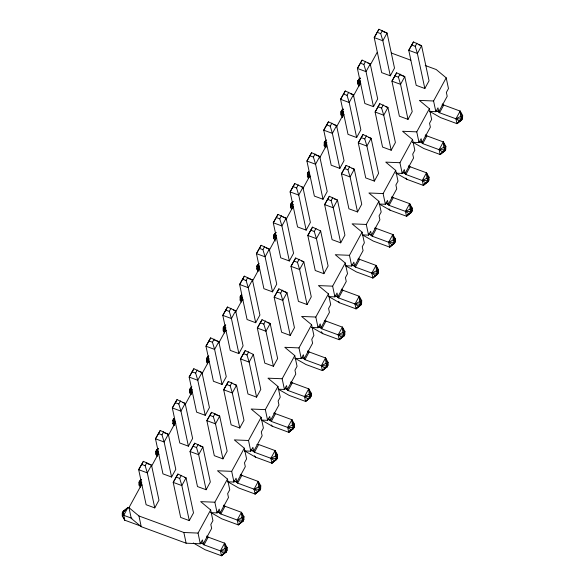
<?xml version="1.0" encoding="UTF-8"?>
<svg xmlns="http://www.w3.org/2000/svg" width="585" height="585" viewBox="0 0 585 585"><rect width="100%" height="100%" fill="white"/><g stroke="black" fill="none" stroke-linecap="round" stroke-linejoin="round"><path stroke-width="0.88" d="M129.548 508.197L127.91 507.597L123.186 511.356L122.345 512.899L122.345 516.138L124.737 520.182L140.327 525.908M141.365 479.422L139.171 482.04L139.171 485.272L140.363 487.298M158.184 448.556L155.998 451.174L155.99 454.413L157.19 456.432M174.016 425.566L172.816 423.547L172.824 420.308L174.023 418.567L174.696 425.156M191.836 386.831L189.642 389.449L189.642 392.681L190.842 394.707M208.662 355.965L206.468 358.583L206.468 361.822L207.668 363.841M225.488 325.099L223.294 327.717L223.294 330.956L224.486 332.975M241.312 302.116L240.113 300.09L240.121 296.858L241.32 295.111L241.824 300.887M259.133 263.374L256.947 265.992L256.939 269.232L258.139 271.25M275.959 232.508L273.765 235.126L273.765 238.366L275.359 241.057M292.785 201.649L290.591 204.267L290.591 207.499L291.783 209.518M308.609 178.659L307.41 176.641L307.417 173.401L308.624 171.654L309.121 177.43M343.256 109.059L341.07 111.676L341.062 114.909L342.656 117.607M360.082 78.193L357.888 80.81L357.888 84.043L359.088 86.068M206.439 537.059L208.202 537.132L224.611 543.165L227.112 547.487L227.002 550.441L226.161 551.984L221.437 555.75L205.035 549.717L193.284 542.982M223.265 506.2L225.028 506.266L241.437 512.306L243.938 516.628L243.828 519.582L242.987 521.125L238.263 524.884L221.861 518.851L210.892 512.57M240.091 475.334L241.854 475.408L258.256 481.44L260.764 485.762L260.647 488.716L259.806 490.259L255.089 494.025L238.68 487.985L227.719 481.704M256.91 444.468L258.68 444.541L275.082 450.574L277.59 454.896L277.473 457.85L276.632 459.393L271.908 463.159L255.506 457.126L244.545 450.845M273.736 413.61L275.506 413.675L291.908 419.716L294.409 424.037L294.299 426.991L293.458 428.534L288.734 432.293L272.332 426.26L261.363 419.979M290.562 382.744L292.325 382.817L308.734 388.849L311.235 393.171L311.125 396.125L310.284 397.668L305.56 401.434L289.158 395.394L278.189 389.113M307.388 351.877L309.151 351.951L325.552 357.983L328.061 362.305L327.951 365.259L327.11 366.802L322.386 370.568L305.977 364.535L295.015 358.254M324.214 321.011L325.977 321.085L342.379 327.125L344.887 331.446L344.77 334.401L343.929 335.944L339.212 339.702L322.803 333.669L311.842 327.388M341.033 290.153L342.803 290.226L359.205 296.259L361.705 300.58L361.596 303.535L360.755 305.077L356.031 308.843L339.629 302.803L329.45 296.975M357.859 259.287L359.629 259.36L376.031 265.393L378.532 269.714L378.422 272.668L377.581 274.211L372.857 277.977L356.455 271.945L345.486 265.663M374.685 228.421L376.447 228.494L392.857 234.534L395.358 238.855L395.248 241.81L394.407 243.353L389.683 247.111L373.281 241.078L362.312 234.797M379.138 203.931L390.1 210.212L406.509 216.253L411.226 212.487L412.074 210.944L412.184 207.989L409.675 203.668L393.274 197.635L391.511 197.562M408.33 166.696L410.1 166.769L426.502 172.802L429.01 177.123L428.893 180.078L428.052 181.621L423.328 185.386L406.926 179.354L395.965 173.072M425.156 135.83L426.926 135.903L443.328 141.943L445.828 146.265L445.719 149.219L444.878 150.762L440.154 154.52L423.752 148.488L412.791 142.206M441.982 104.971L443.752 105.044L460.154 111.077L462.655 115.399L462.545 118.353L461.704 119.896L456.98 123.662L440.578 117.622L429.609 111.34M257.078 267.718L256.939 269.232L258.299 268.405L259.564 266.087M324.375 144.268L324.236 145.775L325.435 147.793M225.956 552.16L227.002 550.441L224.611 543.165L220.406 550.887L221.437 555.75L225.949 551.011L227.112 547.487M242.782 521.301L243.828 519.582L241.437 512.306L237.225 520.021L238.263 524.884L242.775 520.153L243.938 516.628M259.608 490.435L260.647 488.716L258.256 481.44L254.051 489.155L255.089 494.025L259.601 489.287L260.764 485.762M276.434 459.569L277.473 457.85L275.082 450.574L270.877 458.296L271.908 463.159L276.427 458.421L277.59 454.896M293.26 428.703L294.299 426.991L291.908 419.716L287.703 427.43L288.734 432.293L293.253 427.562L294.409 424.037M310.079 397.844L311.125 396.125L308.734 388.849L304.529 396.564L305.56 401.434L310.072 396.696L311.235 393.171M326.905 366.978L327.951 365.259L325.552 357.983L321.348 365.698L322.386 370.568L326.898 365.83L328.061 362.305M343.731 336.112L344.77 334.401L342.379 327.125L338.174 334.839L339.212 339.702L343.724 334.971L344.887 331.446M360.557 305.253L361.596 303.535L359.205 296.259L355 303.973L356.031 308.843L360.55 304.105L361.705 300.58M377.376 274.387L378.422 272.668L376.031 265.393L371.826 273.107L372.857 277.977L377.376 273.239L378.532 269.714M394.202 243.521L395.248 241.81L392.857 234.534L388.645 242.248L389.683 247.111L394.195 242.38L395.358 238.855M411.028 212.662L412.074 210.944L409.675 203.668L405.471 211.382L406.509 216.253L411.021 211.514L412.184 207.989M427.854 181.796L428.893 180.078L426.502 172.802L422.297 180.516L423.328 185.386L427.847 180.648L429.01 177.123M444.68 150.93L445.719 149.219L443.328 141.943L439.123 149.658L440.154 154.52L444.673 149.789L445.828 146.265M461.499 120.071L462.545 118.353L460.154 111.077L455.949 118.792L456.98 123.662L461.499 118.923L462.655 115.399M154.762 507.897L147.31 472.863L138.682 469.682L143.383 461.338L151.515 465.141L158.966 500.182L154.762 507.897L146.126 504.723L138.682 469.682L143.383 461.338M171.58 477.031L164.136 441.997L155.5 438.823L160.21 430.48L168.341 434.282L175.792 469.316L171.58 477.031L162.952 473.857L155.5 438.823L160.21 430.48M188.407 446.172L180.962 411.131L172.326 407.957L177.036 399.613L185.167 403.416L192.611 438.45L188.407 446.172L179.778 442.991L172.326 407.957L177.036 399.613M205.233 415.306L197.788 380.265L189.152 377.091L193.862 368.747L201.993 372.55L209.437 407.591L205.233 415.306L196.597 412.125L189.152 377.091L193.862 368.747M222.059 384.44L214.607 349.406L205.978 346.225L210.68 337.889L218.819 341.691L226.263 376.725L222.059 384.44L213.423 381.266L205.978 346.225L210.68 337.889M238.885 353.574L231.433 318.54L222.797 315.366L227.506 307.023L235.638 310.825L243.089 345.859L238.885 353.574L230.249 350.4L222.797 315.366L227.506 307.023M255.703 322.715L248.259 287.674L239.623 284.5L244.333 276.157L252.464 279.959L259.916 315.001L255.703 322.715L247.075 319.534L239.623 284.5L244.333 276.157M272.53 291.849L265.085 256.815L256.449 253.634L261.159 245.298L269.29 249.1L276.734 284.135L272.53 291.849L263.893 288.676L256.449 253.634L261.159 245.298M289.356 260.983L281.911 225.949L273.275 222.775L277.985 214.432L286.116 218.234L293.56 253.268L289.356 260.983L280.72 257.81L273.275 222.775L277.985 214.432M306.182 230.124L298.73 195.083L290.101 191.909L294.803 183.566L302.942 187.368L310.386 222.41L306.182 230.124L297.546 226.943L290.101 191.909L294.803 183.566M323.008 199.258L315.556 164.224L306.92 161.043L311.63 152.707L319.761 156.509L327.212 191.544L323.008 199.258L314.372 196.085L306.92 161.043L311.63 152.707M339.827 168.392L332.382 133.358L323.746 130.184L328.456 121.841L336.587 125.643L344.038 160.678L339.827 168.392L331.198 165.219L323.746 130.184L328.456 121.841M356.653 137.534L349.208 102.492L340.572 99.318L345.282 90.975L353.413 94.777L360.857 129.819L356.653 137.534L348.017 134.353L340.572 99.318L345.282 90.975M373.479 106.667L366.027 71.633L357.398 68.452L362.1 60.116L370.239 63.919L377.683 98.953L373.479 106.667L364.843 103.494L357.398 68.452L362.1 60.116M390.305 75.801L382.853 40.767L374.224 37.594L378.926 29.25L387.058 33.053L394.509 68.087L390.305 75.801L381.669 72.628L374.224 37.594L378.926 29.25M146.806 463.408L151.515 465.141L147.31 472.863L145.153 465.697L146.835 462.611M164.422 432.834L168.341 434.282L164.136 441.997L161.979 434.838L163.661 431.752M182.812 402.553L185.167 403.416L180.962 411.131L178.805 403.972L180.487 400.886M198.849 371.395L201.993 372.55L197.788 380.265L195.631 373.106L197.313 370.02M214.11 339.958L218.819 341.691L214.607 349.406L212.457 342.247L214.139 339.161M233.283 309.962L235.638 310.825L231.433 318.54L229.276 311.381L230.958 308.295M248.537 278.518L252.464 279.959L248.259 287.674L246.102 280.515L247.784 277.429M266.153 247.945L269.29 249.1L265.085 256.815L262.928 249.656L264.61 246.563M282.972 217.079L286.116 218.234L281.911 225.949L279.754 218.79L281.436 215.704M301.37 186.79L302.942 187.368L298.73 195.083L296.58 187.924L298.262 184.838M315.841 155.062L319.761 156.509L315.556 164.224L313.399 157.065L315.081 153.972M333.45 124.488L336.587 125.643L332.382 133.358L330.225 126.199L331.907 123.113M350.276 93.622L353.413 94.777L349.208 102.492L347.051 95.333L348.733 92.247M367.885 63.048L370.239 63.919L366.027 71.633L363.877 64.467L365.559 61.381M383.138 31.605L387.058 33.053L382.853 40.767L380.696 33.608L382.385 30.522M326.43 139.917L324.244 142.535L324.236 145.775L325.596 144.948L326.861 142.63M127.91 507.597L123.706 515.312L122.345 516.138L122.345 512.899L123.552 511.158L127.91 507.597L123.918 511.743M141.789 482.135L140.532 484.446L139.171 485.272L139.171 482.04L140.378 480.292L140.875 486.069M158.615 451.269L157.358 453.587L155.99 454.413L155.998 451.174L158.447 448.41M175.017 421.178L174.176 422.721L172.816 423.547M191.522 394.29L190.849 387.701L189.642 389.449L189.642 392.681L191.002 391.855L192.268 389.544M209.086 358.678L207.829 360.996L206.468 361.822L206.468 358.583L207.675 356.843L208.172 362.612M225.912 327.812L224.655 330.13L223.294 330.956L223.294 327.717L225.744 324.96M242.322 297.721L241.473 299.264L240.113 300.09M276.391 235.221L275.125 237.539L273.765 238.366L273.765 235.126L274.972 233.386L275.469 239.163M293.209 204.362L291.952 206.673L290.591 207.499L290.591 204.267L293.041 201.503M309.619 174.271L308.778 175.814L307.41 176.641M343.688 111.772L342.422 114.082L341.062 114.909L341.07 111.676L342.269 109.929L342.942 116.517M360.514 80.905L359.248 83.224L357.888 84.043L357.888 80.81L360.338 78.046M200.282 542.734L203.244 543.823L202.417 539.926L200.311 543.787L186.125 543.194L141.226 526.683L131.245 518.376L128.971 507.67L141.585 484.526M151.449 466.435L158.411 453.66M168.275 435.569L175.237 422.794M185.101 404.703L192.063 391.935M201.92 373.837L208.882 361.069M218.746 342.978L225.708 330.203M235.572 312.112L242.534 299.344M252.398 281.246L259.36 268.478M269.224 250.387L276.186 237.612M286.043 219.521L293.005 206.754M302.869 188.655L309.831 175.888M319.695 157.796L326.657 145.021M336.521 126.93L343.483 114.163M353.347 96.064L360.309 83.297M370.166 65.206L377.128 52.431M189.291 520.599L181.847 485.565L173.211 482.391L177.92 474.047L186.052 477.85L193.503 512.884L189.291 520.599L180.663 517.425L173.211 482.391L177.92 474.047M206.117 489.733L198.673 454.699L190.037 451.525L194.746 443.181L202.878 446.984L210.322 482.018L206.117 489.733L197.481 486.559L190.037 451.525L194.746 443.181M222.943 458.874L215.499 423.832L206.863 420.659L211.573 412.315L219.704 416.118L227.148 451.159L222.943 458.874L214.307 455.693L206.863 420.659L211.573 412.315M239.77 428.008L232.318 392.974L223.689 389.793L228.391 381.457L236.53 385.259L243.974 420.293L239.77 428.008L231.133 424.834L223.689 389.793L228.391 381.457M256.596 397.142L249.144 362.108L240.508 358.934L245.217 350.59L253.349 354.393L260.8 389.427L256.596 397.142L247.96 393.968L240.508 358.934L245.217 350.59M273.414 366.283L265.97 331.242L257.334 328.068L262.043 319.724L270.175 323.527L277.626 358.568L273.414 366.283L264.786 363.102L257.334 328.068L262.043 319.724M290.24 335.417L282.796 300.383L274.16 297.202L278.87 288.866L287.001 292.668L294.445 327.702L290.24 335.417L281.604 332.243L274.16 297.202L278.87 288.866M307.067 304.551L299.615 269.517L290.986 266.343L295.688 258L303.827 261.802L311.271 296.836L307.067 304.551L298.43 301.377L290.986 266.343L295.688 258M323.893 273.692L316.441 238.651L307.812 235.477L312.514 227.134L320.646 230.936L328.097 265.978L323.893 273.692L315.256 270.511L307.812 235.477L312.514 227.134M340.711 242.826L333.267 207.792L324.631 204.611L329.34 196.275L337.472 200.077L344.923 235.111L340.711 242.826L332.083 239.653L324.631 204.611L329.34 196.275M357.537 211.96L350.093 176.926L341.457 173.752L346.166 165.409L354.298 169.211L361.742 204.245L357.537 211.96L348.909 208.786L341.457 173.752L346.166 165.409M374.363 181.101L366.919 146.06L358.283 142.886L362.992 134.543L371.124 138.345L378.568 173.387L374.363 181.101L365.727 177.92L358.283 142.886L362.992 134.543M391.19 150.235L383.738 115.201L375.109 112.02L379.811 103.684L387.95 107.486L395.394 142.521L391.19 150.235L382.553 147.062L375.109 112.02L379.811 103.684M408.016 119.369L400.564 84.335L391.935 81.161L396.637 72.818L404.769 76.62L412.22 111.655L408.016 119.369L399.379 116.196L391.935 81.161L396.637 72.818M424.834 88.51L417.39 53.469L408.754 50.295L413.463 41.952L421.595 45.754L429.046 80.796L424.834 88.51L416.206 85.33L408.754 50.295L413.463 41.952M184.48 477.272L186.052 477.85L181.847 485.565L179.69 478.406L181.372 475.32M199.741 445.828L202.878 446.984L198.673 454.699L196.516 447.54L198.198 444.454M215.777 414.677L219.704 416.118L215.499 423.832L213.342 416.674L215.024 413.588M234.168 384.389L236.53 385.259L232.318 392.974L230.168 385.815L231.85 382.729M253.349 354.393L249.144 362.108L246.987 354.949L248.669 351.863M267.038 322.372L270.175 323.527L265.97 331.242L263.813 324.083L265.495 320.997M283.074 291.22L287.001 292.668L282.796 300.383L280.639 293.224L282.321 290.131M301.472 260.932L303.827 261.802L299.615 269.517L297.465 262.358L299.147 259.272M320.646 230.936L316.441 238.651L314.284 231.492L315.973 228.406M334.335 198.922L337.472 200.077L333.267 207.792L331.11 200.633L332.792 197.54M351.943 168.341L354.298 169.211L350.093 176.926L347.936 169.767L349.618 166.681M368.769 137.482L371.124 138.345L366.919 146.06L364.762 138.901L366.444 135.815M385.595 106.616L387.95 107.486L383.738 115.201L381.588 108.035L383.27 104.949M400.06 74.887L404.769 76.62L400.564 84.335L398.407 77.176L400.089 74.09M418.458 44.599L421.595 45.754L417.39 53.469L415.233 46.31L416.915 43.224M200.311 543.787L198.037 533.081L210.658 509.93L200.67 501.63L214.863 502.215L227.485 479.071L217.496 470.764L231.689 471.349L244.303 448.205L234.322 439.898L248.515 440.49L261.129 417.339L251.148 409.039L265.334 409.624L277.955 386.48L267.974 378.173L282.16 378.758L294.781 355.614L284.793 347.307L298.986 347.899L311.608 324.748L301.619 316.448L315.812 317.033L328.426 293.889L318.445 285.582L332.638 286.167L345.252 263.023L335.271 254.716L349.457 255.309L362.078 232.157L352.097 223.858L366.283 224.443L378.904 201.298L368.916 192.992L383.109 193.577L395.723 170.432L385.742 162.125L399.935 162.718L412.549 139.566L402.568 131.267L416.754 131.852L429.375 108.708L419.394 100.401L433.58 100.986L446.201 77.842L436.213 69.535L425.207 65.483M210.929 512.665L217.137 512.921L219.243 509.067L220.07 512.957L217.108 511.868M227.755 481.799L233.963 482.055L236.069 478.201L236.896 482.091L233.934 481.002M244.581 450.94L250.789 451.196L252.888 447.335L253.722 451.232L250.76 450.143M261.407 420.074L267.616 420.33L269.714 416.476L270.541 420.366L267.579 419.277M278.226 389.208L284.434 389.464L286.54 385.61L287.367 389.5L284.405 388.411M295.052 358.349L301.26 358.605L303.366 354.744L304.193 358.642L301.231 357.552M311.878 327.483L318.086 327.739L320.192 323.885L321.019 327.775L318.057 326.686M328.704 296.617L334.912 296.873L337.011 293.019L337.837 296.909L334.883 295.82M345.523 265.758L351.731 266.014L353.837 262.153L354.664 266.051L351.702 264.961M362.349 234.892L368.557 235.148L370.663 231.287L371.49 235.185L368.528 234.095M379.175 204.026L385.383 204.282L387.489 200.428L388.316 204.319L385.354 203.229M396.001 173.167L402.209 173.423L404.308 169.562L405.142 173.452L402.18 172.37M412.827 142.301L419.035 142.557L421.134 138.696L421.96 142.594L419.006 141.504M429.646 111.435L435.854 111.691L437.96 107.837L438.787 111.728L435.825 110.638M203.244 543.823L211.66 528.387L210.827 524.496L212.933 520.635L210.658 509.93M220.07 512.957L228.479 497.528L227.653 493.63L229.759 489.777L227.485 479.071M236.896 482.091L245.305 466.662L244.479 462.772L246.585 458.911L244.303 448.205M253.722 451.232L262.131 435.796L261.305 431.905L263.404 428.044L261.129 417.339M270.541 420.366L278.957 404.937L278.131 401.039L280.23 397.186L277.955 386.48M287.367 389.5L295.776 374.071L294.95 370.181L297.056 366.32L294.781 355.614M304.193 358.642L312.602 343.205L311.776 339.315L313.882 335.454L311.608 324.748M321.019 327.775L329.428 312.346L328.602 308.449L330.7 304.595L328.426 293.889M337.837 296.909L346.254 281.48L345.428 277.59L347.527 273.729L345.252 263.023M354.664 266.051L363.08 250.614L362.247 246.724L364.353 242.863L362.078 232.157M371.49 235.185L379.899 219.755L379.073 215.858L381.179 212.004L378.904 201.298M388.316 204.319L396.725 188.889L395.899 184.992L398.005 181.138L395.723 170.432M405.142 173.452L413.551 158.023L412.725 154.133L414.823 150.272L412.549 139.566M421.96 142.594L430.377 127.157L429.551 123.267L431.65 119.413L429.375 108.708M438.787 111.728L447.203 96.298L446.37 92.401L448.476 88.547L446.201 77.842M258.68 444.541L254.475 452.256L270.877 458.296L274.372 460.695L276.632 459.393L275.535 455.942L275.082 450.574L275.425 452.198M291.908 419.716L292.361 425.076L293.458 428.534L291.198 429.829L287.703 427.43L271.294 421.397L275.506 413.675L274.138 412.542M325.977 321.085L321.772 328.807L338.174 334.839L341.669 337.238L343.929 335.944L342.832 332.485L342.379 327.125L342.722 328.741M222.278 554.207L221.437 555.75L226.161 551.984L225.064 548.533L224.611 543.165M255.93 492.482L255.089 494.025L259.806 490.259L258.709 486.808L258.256 481.44L258.599 483.064M272.749 461.616L271.908 463.159L276.632 459.393M289.575 430.75L288.734 432.293L293.458 428.534M340.053 338.159L339.212 339.702L343.929 335.944M356.872 307.3L356.031 308.843L360.755 305.077L359.658 301.626L359.205 296.259M407.35 214.71L406.509 216.253L411.226 212.487L410.129 209.028L409.675 203.668M424.176 183.844L423.328 185.386L428.052 181.621L426.955 178.169L426.502 172.802L426.845 174.425M325.596 144.948L325.443 140.795L324.244 142.535L325.596 144.948L326.116 147.383M308.624 171.654L307.417 173.401L308.778 175.814L310.416 176.414M257.151 266.965L256.947 265.992L258.146 264.252L258.819 270.833M241.32 295.111L240.121 296.858L241.473 299.264L243.119 299.871M174.023 418.567L172.824 420.308L174.176 422.721L175.822 423.328M456.98 123.662L461.704 119.896L460.607 116.437L460.154 111.077M440.154 154.52L444.878 150.762L443.781 147.303L443.328 141.943L443.847 144.371M389.683 247.111L394.407 243.353L393.31 239.894L392.857 234.534L393.2 236.15M372.857 277.977L377.581 274.211L376.484 270.76L376.031 265.393L376.55 267.828M322.386 370.568L327.11 366.802L326.006 363.351L325.552 357.983L325.904 359.607M305.56 401.434L310.284 397.668L309.187 394.217L308.734 388.849M238.263 524.884L242.987 521.125L241.89 517.666L241.437 512.306M358.941 80.24L358.729 79.267L360.258 78.346M343.439 109.212L341.911 110.134L342.269 109.929M291.644 203.697L291.432 202.724L292.961 201.803M276.142 232.669L274.606 233.583L274.972 233.386M224.34 327.147L224.135 326.174L225.664 325.26M208.838 356.119L207.309 357.04L207.675 356.843M157.043 450.604L156.838 449.631L158.367 448.71M141.541 479.576L140.012 480.497L140.378 480.292M125.482 509.981L123.186 511.356L123.552 511.158L123.706 515.312L124.737 520.182L123.918 517.813M461.704 119.896L459.444 121.19L455.949 118.792L439.54 112.759L437.492 111.055M444.878 150.762L442.618 152.056L439.123 149.658L422.721 143.618L420.673 141.921M428.052 181.621L425.792 182.922L422.297 180.516L405.895 174.484L403.16 172.217M411.226 212.487L408.966 213.781L405.471 211.382L389.069 205.35L386.341 203.075M394.407 243.353L392.14 244.647L388.645 242.248L372.243 236.216L370.195 234.512M377.581 274.211L375.321 275.513L371.826 273.107L355.417 267.074L352.689 264.808M360.755 305.077L358.495 306.372L355 303.973L338.598 297.94L335.863 295.666M327.11 366.802L324.843 368.104L321.348 365.698L304.946 359.665L302.898 357.961M310.284 397.668L308.017 398.963L304.529 396.564L288.12 390.531L285.392 388.257M259.806 490.259L257.546 491.554L254.051 489.155L237.649 483.122L235.601 481.418M242.987 521.125L240.72 522.42L237.225 520.021L220.823 513.988L218.095 511.714M226.161 551.984L223.901 553.286L220.406 550.887L203.997 544.847L201.949 543.143M156.838 449.631L157.204 449.434L157.701 455.21M358.729 79.267L359.095 79.063L359.592 84.84M291.432 202.724L291.798 202.52L292.295 208.297M224.135 326.174L224.501 325.977L224.998 331.753M461.499 118.923L455.949 118.792L460.607 116.437L462.34 117.38M444.673 149.789L439.123 149.658L443.781 147.303L445.514 148.246M427.847 180.648L422.297 180.516L426.955 178.169L428.688 179.105M411.021 211.514L405.471 211.382L410.129 209.028L411.862 209.971M394.195 242.38L388.645 242.248L393.31 239.894L395.036 240.837M377.376 273.239L371.826 273.107L376.484 270.76L378.217 271.696M360.55 304.105L355 303.973L359.658 301.626L361.391 302.562M343.724 334.971L338.174 334.839L342.832 332.485L344.565 333.428M326.898 365.83L321.348 365.698L326.006 363.351L327.739 364.287M310.072 396.696L304.529 396.564L309.187 394.217L310.913 395.153M293.253 427.562L287.703 427.43L292.361 425.076L294.094 426.019M276.427 458.421L270.877 458.296L275.535 455.942L277.268 456.878M259.601 489.287L254.051 489.155L258.709 486.808L260.442 487.744M242.775 520.153L237.225 520.021L241.89 517.666L243.616 518.61M225.949 551.011L220.406 550.887L225.064 548.533L226.797 549.469M128.971 507.67L138.952 515.977L183.851 532.489L198.037 533.081M377.245 32.336L380.696 33.608M411.781 45.038L415.233 46.31M391.321 53.023L410.802 60.189M360.418 63.202L363.877 64.467M394.955 75.904L398.407 77.176M360.886 83.823L359.248 83.224L357.888 80.81M343.6 94.061L347.051 95.333M378.129 106.77L381.588 108.035M344.068 114.689L342.422 114.082L341.07 111.676M326.774 124.927L330.225 126.199M361.311 137.629L364.762 138.901M309.948 155.793L313.399 157.065M344.485 168.495L347.936 169.767M293.122 186.652L296.58 187.924M327.658 199.361L331.11 200.633M293.59 207.28L291.952 206.673L290.591 204.267M276.295 217.518L279.754 218.79M310.832 230.219L314.284 231.492M276.764 238.139L275.125 237.539L273.765 235.126M259.477 248.384L262.928 249.656M294.006 261.086L297.465 262.358M242.651 279.242L246.102 280.515M277.188 291.952L280.639 293.224M225.825 310.108L229.276 311.381M260.362 322.81L263.813 324.083M226.293 330.737L224.655 330.13L223.294 327.717M208.999 340.975L212.457 342.247M243.536 353.676L246.987 354.949M209.467 361.596L207.829 360.996L206.468 358.583M192.18 371.841L195.631 373.106M226.709 384.542L230.168 385.815M175.354 402.699L178.805 403.972M209.883 415.409L213.342 416.674M158.528 433.565L161.979 434.838M193.065 446.267L196.516 447.54M158.996 454.187L157.358 453.587L155.998 451.174M141.702 464.431L145.153 465.697M176.239 477.133L179.69 478.406M142.17 485.053L140.532 484.446L139.171 482.04M131.91 518.332L123.706 515.312L122.345 512.899M442.384 103.903L443.752 105.044L439.54 112.759L438.538 111.282M425.558 134.769L426.926 135.903L422.721 143.618L421.719 142.148M408.732 165.635L410.1 166.769L405.895 174.484L404.893 173.006M391.913 196.494L393.274 197.635L389.069 205.35L388.067 203.873M375.087 227.36L376.447 228.494L372.243 236.216L371.241 234.739M358.261 258.226L359.629 259.36L355.417 267.074L354.415 265.597M341.435 289.085L342.803 290.226L338.598 297.94L337.596 296.463M319.037 326.532L321.772 328.807L320.77 327.329M307.79 350.817L309.151 351.951L304.946 359.665L303.944 358.188M290.964 381.676L292.325 382.817L288.12 390.531L287.118 389.054M268.566 419.123L271.294 421.397M251.74 449.989L254.475 452.256L253.473 450.786M240.486 474.274L241.854 475.408L237.649 483.122L236.647 481.645M223.667 505.133L225.028 506.266L220.823 513.988L219.821 512.511M206.841 535.999L208.202 537.132L203.997 544.847L202.995 543.377M405.844 178.008L406.926 179.354M389.018 208.867L390.1 210.212M338.547 301.458L339.629 302.803M321.18 331.651L322.803 333.669M271.25 424.915L272.332 426.26M254.424 455.781L255.506 457.126M411.394 209.737L412.074 210.944M256.947 265.992L258.299 268.405M189.642 389.449L191.002 391.855M433.58 100.986L435.854 111.691M416.754 131.852L419.035 142.557M399.935 162.718L402.209 173.423M383.109 193.577L385.383 204.282M366.283 224.443L368.557 235.148M349.457 255.309L351.731 266.014M332.638 286.167L334.912 296.873M308.258 171.858L308.463 172.831M315.812 317.033L318.086 327.739M298.986 347.899L301.26 358.605M282.16 378.758L284.434 389.464M265.334 409.624L267.616 420.33M240.961 295.315L241.166 296.288M248.515 440.49L250.789 451.196M231.689 471.349L233.963 482.055M214.863 502.215L217.137 512.921M173.665 418.765L173.869 419.737M183.851 532.489L186.125 543.194M138.952 515.977L141.226 526.683"/></g></svg>
